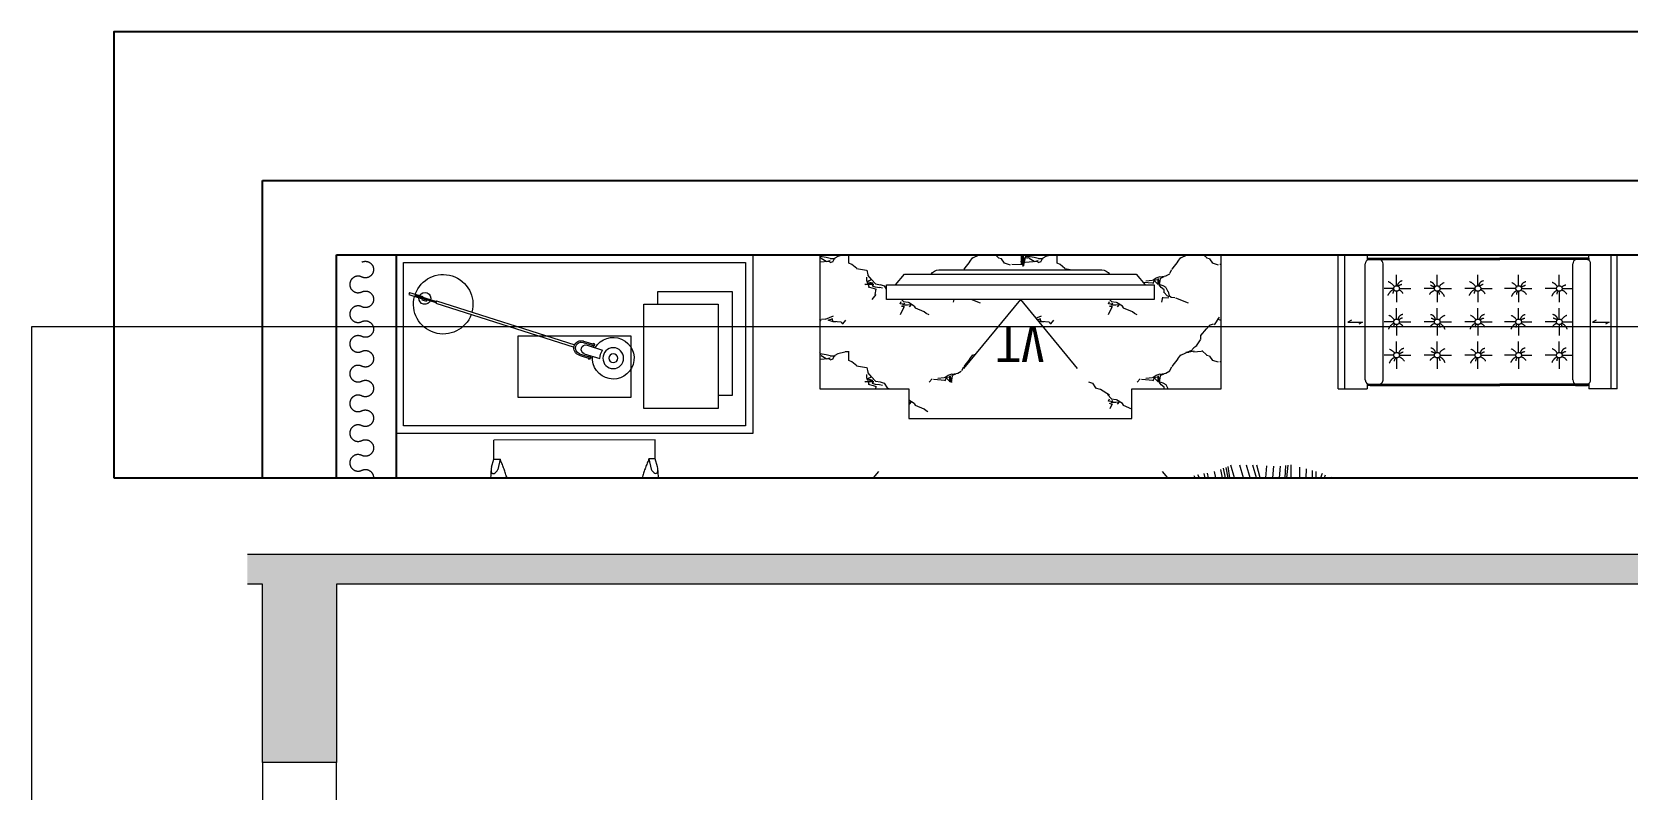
# Model space of a CAD drawing. Header units: millimetres. Extents: x 3162 to 221128, y -144913 to 11496.
# Drawn here: x 38876 to 44242, y -15664 to -13118 of the extents above; entities that cross this region are included whole.
import ezdxf
from ezdxf.enums import TextEntityAlignment as Align
from ezdxf.xclip import XClip

# ---------------------------------------------------------------- set-up
doc = ezdxf.new("R2010")
doc.units = ezdxf.units.MM
doc.header["$LTSCALE"] = 10
doc.header["$XCLIPFRAME"] = 2
for name, pattern in [('ACAD_ISO03W100', [30, 12, -18]), ('DASH', [8.89, 6.35, -2.54]), ('HIDDEN', [9.525, 6.35, -3.175])]:
    doc.linetypes.add(name, pattern=pattern)
doc.layers.get('Defpoints').update_dxf_attribs({"color": 250})
for name, color, linetype, lineweight in [('Drawing【图框、表格】', 150, 'Continuous', 0), ('FC-Hatch【平面填充】', 250, 'Continuous', 0), ('FF-Curtain【平面窗帘】', 32, 'Continuous', 0), ('FF-【活动成品家具】', 51, 'Continuous', 0), ('Hidden【虚线】', 136, 'DASH', 0), ('Wall【立面墙】', 252, 'Continuous', 0)]:
    doc.layers.add(name, color=color, linetype=linetype, lineweight=lineweight)
doc.layers.add('WALL【墙体】', color=7, linetype='Continuous')
doc.styles.add('ROMANTIC', font='', dxfattribs={"bigfont": 'gbcbig.shx'})
doc.styles.get('ROMANTIC').set_extended_font_data('STXihei')

# ---------------------------------------------------------------- blocks, each defined once
blk = doc.blocks.new('tasklight')
at = {"color": 251}
for p, q in [((457.5, 270.3), (495.7, 282.4)), ((459, 265.6), (497.2, 277.6)), ((474.8, 265.3), (527.3, 281.8)), ((487.8, 282.5), (492.5, 284)), ((488.5, 280.1), (487.8, 282.5)), ((491.5, 270.6), (490, 275.3)), ((493.3, 281.6), (492.5, 284)), ((496.3, 272.1), (494.8, 276.8)), ((497.2, 277.6), (495.7, 282.4)), ((-25, 96.3), (440.3, 242.9)), ((-22.6, 88.7), (442.7, 235.3)), ((471.1, 227.4), (509.2, 239.4)), ((472.6, 222.7), (510.7, 234.7)), ((483.9, 236.7), (536.3, 253.2)), ((500.6, 242), (502.1, 237.2)), ((503.6, 232.4), (504.3, 230)), ((504.3, 230), (509.1, 231.5)), ((505.3, 243.5), (506.8, 238.7)), ((508.3, 233.9), (509.1, 231.5)), ((509.2, 239.4), (510.7, 234.7)), ((-115.6, 67.8), (-70.8, 81.9)), ((-113.2, 60.1), (-115.6, 67.8)), ((-113.2, 60.1), (-68.4, 74.3)), ((-96, 71.9), (-24.4, 94.4)), ((-94.8, 68), (-96, 71.9)), ((-94.8, 68), (-23.2, 90.6)), ((-71.7, 84.7), (-56.5, 89.6)), ((-70.8, 81.9), (-71.7, 84.7)), ((-55.6, 86.7), (-70.8, 81.9)), ((-70.8, 81.9), (-70.2, 80)), ((-69, 76.2), (-68.4, 74.3)), ((-67.4, 80.9), (-68, 82.8)), ((-57.8, 83.9), (-58.4, 85.8)), ((-55.6, 86.7), (-56.5, 89.6)), ((-22.6, 88.7), (-25, 96.3))]:
    blk.add_line(p, q, dxfattribs=at)
for radius in [35, 15]:
    blk.add_circle((572.3, 280.3), radius, dxfattribs=at)
for centre, radius, start, end in [((572.3, 280.3), 70, 209.8589, 185.1116), ((465, 246.5), 25, 107.4853, 287.4853), ((572.3, 280.3), 45, 178.014, 216.9565), ((465, 246.5), 20, 107.4853, 287.4853), ((479.4, 251), 15, 107.4853, 287.4853), ((0, 100), 100, 19.7777, 195.1928), ((0, 100), 100, 199.7777, 15.1928), ((-62, 80.5), 20, 209.0222, 185.9483)]:
    blk.add_arc(centre, radius, start, end, dxfattribs=at)
blk = doc.blocks.new('海龙_04090929')
at = {"color": 0, "linetype": 'ByBlock'}
for p, q in [((271.2, -44.5, 0), (-271.2, -45.4, 0)), ((-271.1, -109.6, 0), (-271.2, -45.4, 0)), ((271.3, -108.7, 0), (271.2, -44.5, 0)), ((-278.9, -136.2, 0), (-271.1, -109.6, 0)), ((-271.1, -109.6, 0), (-250.2, -109.5, 0)), ((-271.1, -109.6, 0), (-250.2, -109.5, 0)), ((-250.2, -109.5, 0), (-258, -144.4, 0)), ((-250.2, -109.5, 0), (-258, -144.4, 0)), ((250.4, -108.6, 0), (258.3, -143.6, 0)), ((271.3, -108.7, 0), (250.4, -108.6, 0)), ((250.4, -108.6, 0), (258.3, -143.6, 0)), ((271.3, -108.7, 0), (250.4, -108.6, 0)), ((279.2, -135.3, 0), (271.3, -108.7, 0))]:
    blk.add_line(p, q, dxfattribs=at)
at = {"ltscale": 500}
blk.add_lwpolyline([(600, 577.1), (600, -22.9), (-600, -22.9), (-600, 577.1)], close=True, dxfattribs=at)
at = {"color": 251}
for points in [[(575, 552.1), (575, 2.1), (-575, 2.1), (-575, 552.1)], [(483.8, 61), (233.8, 61), (233.8, 411), (483.8, 411)], [(-189.7, 304.9), (189.7, 304.9), (189.7, 97.6), (-189.7, 97.6)]]:
    blk.add_lwpolyline(points, close=True, dxfattribs=at)
blk.add_lwpolyline([(281, 411), (281, 453.9), (531, 453.9), (531, 103.9), (483.8, 103.9)], dxfattribs=at)
at = {"color": 0, "linetype": 'ByBlock'}
for centre, radius, start, end in [((490.4, -202.2, 0), 773.1, 175.8034, 199.5327), ((-255.2, -145.3, 0), 25.4, 158.9901, 180.625), ((-255.2, -145.3, 0), 25.4, 180.625, 200.6267), ((-255.2, -145.3, 0), 25.4, 180.625, 200.6267), ((-273, -152, 0), 6.35, 200.6267, 296.646), ((-273, -152, 0), 6.35, 200.6267, 296.646), ((-281.6, -135, 0), 25.4, 296.646, 338.2826), ((-281.6, -135, 0), 25.4, 296.646, 338.2826), ((-825.4, -356.4, 0), 625.9, 359.8413, 23.2355), ((-825.4, -356.4, 0), 625.9, 359.8413, 23.2355), ((826.4, -353.7, 0), 625.9, 156.949, 180.3432), ((826.4, -353.7, 0), 625.9, 156.949, 180.3432), ((-489.9, -203.8, 0), 773.1, 340.6518, 4.3811), ((281.9, -134.1, 0), 25.4, 201.9019, 243.5385), ((281.9, -134.1, 0), 25.4, 201.9019, 243.5385), ((273.4, -151.2, 0), 6.35, 243.5385, 339.5578), ((273.4, -151.2, 0), 6.35, 243.5385, 339.5578), ((255.5, -144.5, 0), 25.4, 359.5595, 21.1944), ((255.5, -144.5, 0), 25.4, 339.5578, 359.5595), ((255.5, -144.5, 0), 25.4, 339.5578, 359.5595), ((-411.2, -361.5, 0), 211.7, 337.8885, 0.9101), ((-411.2, -361.5, 0), 211.7, 337.8885, 0.9101), ((2.4, -1560, 0), 1208.4, 80.5641, 99.6204), ((2.4, -1560, 0), 1208.4, 80.5641, 99.6204), ((412.2, -360.1, 0), 211.7, 179.2744, 202.296), ((412.2, -360.1, 0), 211.7, 179.2744, 202.296), ((133.9, -545.8, 0), 381.7, 167.1139, 179.4864), ((-239.7, -435.3, 0), 25.4, 273.3566, 346.6742), ((-239.7, -435.3, 0), 25.4, 273.3566, 346.6742), ((241, -434.5, 0), 25.4, 193.5103, 266.8279), ((241, -434.5, 0), 25.4, 193.5103, 266.8279), ((-132.2, -546.2, 0), 381.7, 0.6981, 13.0706), ((-222.4, -542.6, 0), 25.4, 179.5077, 265.2204), ((-3.4, 2077, 0), 2654.1, 265.2204, 274.9641), ((224, -541.9, 0), 25.4, 274.9641, 0.6768)]:
    blk.add_arc(centre, radius, start, end, dxfattribs=at)
at = {"color": 251, "extrusion": (-2.3211e-12, 1.2757e-12, -1), "zscale": -1, "rotation": 180.1031689503806}
blk.add_blockref('tasklight', (441.3, 511.2, 0), dxfattribs=at)
blk = doc.blocks.new('贵妃椅22')
for p, q in [((100, 0), (100, 600)), ((100, 600), (228.7, 600)), ((127.1, 600), (127.1, 0)), ((228.7, 600), (228.7, 585)), ((228.7, 585), (228.7, 585)), ((228.7, 585), (825, 585)), ((228.7, 585), (228.7, 576)), ((234, 579), (287.5, 579)), ((244.8, 579), (825, 579)), ((1223.7, 585), (825, 585)), ((1164.9, 579), (825, 579)), ((1218.4, 579), (1164.9, 579)), ((1350, 600), (1223.7, 600)), ((1223.7, 585), (1223.7, 600)), ((1223.7, 585), (1223.7, 585)), ((1223.7, 585), (1223.7, 576)), ((1322.9, 600), (1322.9, 0)), ((1350, 0), (1350, 600)), ((243.4, 15), (825, 15)), ((244.8, 21), (825, 21)), ((1164.9, 21), (825, 21)), ((1223.7, 15), (825, 15)), ((1218.2, 21), (1164.9, 21)), ((1223.7, 24), (1223.7, 15)), ((1223.7, 15), (1223.7, 0)), ((100, 0), (228.7, 0)), ((1350, 0), (1223.7, 0))]:
    blk.add_line(p, q)
at = {"color": 8, "ltscale": 150}
for p, q in [((220.9, 39.5), (220.9, 560.5)), ((300.9, 39.5), (300.9, 560.5)), ((1151.5, 39.5), (1151.5, 560.5)), ((1231.6, 39.5), (1231.6, 560.5)), ((158.9, 307.5), (142.9, 298.6)), ((142.9, 298.6), (208.4, 298.6)), ((208.4, 298.6), (192.4, 289.7)), ((1256.3, 307.5), (1240.3, 298.6)), ((1240.3, 298.6), (1314.6, 298.6)), ((1314.6, 298.6), (1298.6, 289.7))]:
    blk.add_line(p, q, dxfattribs=at)
at = {"color": 8, "linetype": 'HIDDEN', "ltscale": 150}
for p, q in [((361.2, 462), (361.2, 510.4)), ((543.7, 462), (543.7, 510.4)), ((726.2, 462), (726.2, 510.4)), ((908.7, 462), (908.7, 510.4)), ((1091.2, 462), (1091.2, 510.4)), ((348.7, 449.5), (304.9, 449.5)), ((361.2, 437), (361.2, 388.8)), ((373.7, 449.5), (424.7, 449.5)), ((531.2, 449.5), (484.8, 449.5)), ((543.7, 437), (543.7, 388.8)), ((556.2, 449.5), (607.2, 449.5)), ((713.7, 449.5), (667.3, 449.5)), ((726.2, 437), (726.2, 388.8)), ((738.7, 449.5), (789.8, 449.5)), ((896.2, 449.5), (845.2, 449.5)), ((908.7, 437), (908.7, 388.8)), ((921.2, 449.5), (967.6, 449.5)), ((1078.7, 449.5), (1027.7, 449.5)), ((1091.2, 437), (1091.2, 388.8)), ((1103.7, 449.5), (1147.6, 449.5)), ((361.2, 312.5), (361.2, 360.8)), ((543.7, 312.5), (543.7, 360.8)), ((726.2, 312.5), (726.2, 360.8)), ((908.7, 312.5), (908.7, 360.8)), ((1091.2, 312.5), (1091.2, 360.8)), ((348.7, 300), (304.9, 300)), ((361.2, 287.5), (361.2, 239.1)), ((373.7, 300), (424.7, 300)), ((531.2, 300), (484.8, 300)), ((543.7, 287.5), (543.7, 239.1)), ((556.2, 300), (607.2, 300)), ((713.7, 300), (667.3, 300)), ((726.2, 287.5), (726.2, 239.1)), ((738.7, 300), (789.8, 300)), ((896.2, 300), (845.2, 300)), ((908.7, 287.5), (908.7, 239.1)), ((921.2, 300), (967.6, 300)), ((1078.7, 300), (1027.7, 300)), ((1091.2, 287.5), (1091.2, 239.1)), ((1103.7, 300), (1147.6, 300)), ((348.7, 150.5), (304.9, 150.5)), ((361.2, 163), (361.2, 211.2)), ((373.7, 150.5), (424.7, 150.5)), ((531.2, 150.5), (484.8, 150.5)), ((543.7, 163), (543.7, 211.2)), ((556.2, 150.5), (607.2, 150.5)), ((713.7, 150.5), (667.3, 150.5)), ((726.2, 163), (726.2, 211.2)), ((738.7, 150.5), (789.8, 150.5)), ((896.2, 150.5), (845.2, 150.5)), ((908.7, 163), (908.7, 211.2)), ((921.2, 150.5), (967.6, 150.5)), ((1078.7, 150.5), (1027.7, 150.5)), ((1091.2, 163), (1091.2, 211.2)), ((1103.7, 150.5), (1147.6, 150.5)), ((361.2, 138), (361.2, 89.6)), ((543.7, 138), (543.7, 89.6)), ((724.6, 138), (724.6, 89.6)), ((908.7, 138), (908.7, 89.6)), ((1091.2, 138), (1091.2, 89.6))]:
    blk.add_line(p, q, dxfattribs=at)
at = {"linetype": 'HIDDEN', "ltscale": 150}
for p, q in [((228.7, 24), (228.7, 15)), ((243.4, 15), (228.7, 15)), ((228.7, 15), (228.7, 0)), ((234.2, 21), (287.5, 21))]:
    blk.add_line(p, q, dxfattribs=at)
for points in [[(234.2, 585), (234.2, 585), (287.5, 585)], [(1218.2, 585), (1218.2, 585), (1164.9, 585)], [(1164.9, 15), (1164.9, 15), (1218.2, 15)]]:
    blk.add_lwpolyline(points)
blk.add_lwpolyline([(287.5, 15), (287.5, 15), (234.2, 15)], dxfattribs=at)
at = {"color": 8, "linetype": 'HIDDEN', "ltscale": 150}
for centre in [(361.2, 449.5), (543.7, 449.5), (726.2, 449.5), (908.7, 449.5), (1091.2, 449.5), (361.2, 300), (543.7, 300), (726.2, 300), (908.7, 300), (1091.2, 300), (361.2, 150.5), (543.7, 150.5), (726.2, 150.5), (908.7, 150.5), (1091.2, 150.5)]:
    blk.add_circle(centre, 12.5, dxfattribs=at)
at = {"color": 8, "ltscale": 150}
for centre, start, end in [((241, 560.1), 110.22248, 178.83955), ((280.7, 560.1), 1.16045, 69.77752), ((1171.7, 560.1), 110.22248, 178.83955), ((1211.4, 560.1), 1.16045, 69.77752), ((1171.7, 39.9), 181.16045, 249.77752), ((1211.4, 39.9), 290.22248, 358.83955)]:
    blk.add_arc(centre, 20.1, start, end, dxfattribs=at)
for centre, radius, start, end in [((235.4, 582), 3.24, 111.9991, 248.0009), ((287.1, 582), 3.03, 278.61643, 81.38357), ((1165.4, 582), 3.03, 98.61643, 261.38357), ((1217, 582), 3.24, 291.9991, 68.0009), ((1216.6, 18), 3.38, 297.56224, 62.43776)]:
    blk.add_arc(centre, radius, start, end)
at = {"color": 8, "linetype": 'HIDDEN', "ltscale": 150}
for centre, radius, start, end in [((364.3, 403.1), 44.6, 109.38623, 160.22254), ((293.3, 410.9), 75.5, 38.78261, 66.19468), ((364.4, 426.8), 19.7, 131.0371, 180.22764), ((390, 458.6), 25.2, 96.86055, 173.3873), ((390.7, 435.6), 32.3, 100.33506, 132.54426), ((361.9, 413), 31.4, 26.92853, 71.74712), ((536.6, 408.3), 31.4, 101.27024, 153.07147), ((508.5, 454), 25.2, 6.6127, 83.13945), ((507.7, 431), 32.3, 45.20112, 79.66494), ((533.6, 422.1), 20.2, 0.05726, 44.87652), ((591.1, 430.5), 47.7, 110.16454, 149.56526), ((534.1, 398.4), 44.6, 19.79, 67.69562), ((728.8, 403.3), 44.4, 108.89453, 160.26121), ((665.5, 423.9), 60.6, 33.1364, 67.72118), ((728.9, 427), 19.6, 130.10186, 180.33389), ((754.6, 458.7), 25.2, 96.86055, 173.3873), ((755.4, 435.7), 32.3, 100.33506, 132.31031), ((730.6, 412), 31.4, 26.92853, 78.72976), ((918.3, 398.4), 44.6, 112.30438, 160.21), ((861.3, 430.5), 47.7, 30.43474, 69.83546), ((918.9, 422.1), 20.2, 135.12348, 179.94274), ((943.9, 454), 25.2, 96.86055, 173.3873), ((944.7, 431), 32.3, 100.33506, 134.79888), ((915.8, 408.3), 31.4, 26.92853, 78.72976), ((1099.3, 400.2), 44.6, 112.30438, 160.21), ((1042.3, 432.3), 47.7, 33.06424, 69.83546), ((1099.9, 423.8), 20.2, 135.12348, 179.94274), ((1093.3, 407.1), 35.9, 28.56394, 77.20406), ((1125.7, 432.7), 32.3, 100.33506, 134.79888), ((367, 252.4), 44.6, 112.30438, 160.21), ((310, 284.5), 47.7, 30.43474, 69.83546), ((367.5, 276), 20.2, 135.12348, 179.94274), ((392.6, 307.9), 25.2, 96.86055, 173.3873), ((393.4, 284.9), 32.3, 100.33506, 134.79888), ((364.5, 262.2), 31.4, 26.92853, 78.72976), ((539, 261.3), 31.4, 101.27024, 153.07147), ((510.9, 306.9), 25.2, 6.6127, 83.13945), ((510.1, 283.9), 32.3, 45.20112, 79.66494), ((535.9, 275), 20.2, 0.05726, 44.87652), ((593.5, 283.5), 47.7, 110.16454, 149.56526), ((536.5, 251.4), 44.6, 19.79, 67.69562), ((732.6, 251.9), 44.6, 112.30438, 160.21), ((675.7, 284), 47.7, 30.43474, 69.83546), ((733.2, 275.6), 20.2, 135.12348, 179.94274), ((758.3, 307.5), 25.2, 96.86055, 173.3873), ((759, 284.5), 32.3, 100.33506, 134.79888), ((730.2, 261.8), 31.4, 26.92853, 78.72976), ((915.9, 251.4), 44.6, 112.30438, 160.21), ((858.9, 283.5), 47.7, 30.43474, 69.83546), ((916.5, 275), 20.2, 135.12348, 179.94274), ((941.5, 306.9), 25.2, 96.86055, 173.3873), ((942.3, 283.9), 32.3, 100.33506, 134.79888), ((913.5, 261.3), 31.4, 26.92853, 78.72976), ((1087.3, 261.8), 31.4, 101.27024, 153.07147), ((1059.2, 307.5), 25.2, 6.6127, 83.13945), ((1058.4, 284.5), 32.3, 45.20112, 79.66494), ((1084.2, 275.6), 20.2, 0.05726, 44.87652), ((1141.8, 284), 47.7, 110.16454, 149.56526), ((1084.8, 251.9), 44.6, 19.79, 67.69562), ((295.9, 101.3), 82.6, 44.67845, 65.6546), ((396.1, 155.2), 25.2, 96.86055, 173.3873), ((396.9, 132.2), 32.3, 100.33506, 134.79888), ((511.2, 157.6), 25.2, 6.6127, 83.13945), ((510.4, 134.6), 32.3, 45.20112, 79.66494), ((593.8, 134.1), 47.7, 110.16454, 149.56526), ((536.8, 102), 44.6, 19.79, 67.69562), ((678.1, 132.3), 47.7, 34.46683, 69.83546), ((760.7, 155.8), 25.2, 96.86055, 173.3873), ((761.5, 132.8), 32.3, 100.33506, 134.79888), ((915.6, 102), 44.6, 112.30438, 160.21), ((858.7, 134.1), 47.7, 30.43474, 69.83546), ((941.3, 157.6), 25.2, 96.86055, 173.3873), ((942, 134.6), 32.3, 100.33506, 134.79888), ((1044.2, 137), 44.5, 30.41456, 70.55711), ((1125.2, 157.6), 25.2, 96.86055, 173.3873), ((1127.3, 130.8), 36.2, 101.28156, 134.23399), ((370.5, 99.7), 44.6, 112.30438, 160.21), ((366.9, 124.2), 16.1, 119.52426, 182.90395), ((361.2, 103.8), 40.3, 29.80407, 75.71701), ((539.2, 111.9), 31.4, 101.27024, 153.07147), ((536.2, 125.7), 20.2, 0.05726, 44.87652), ((735.1, 100.2), 44.6, 112.96345, 160.21), ((735.7, 123.9), 20.2, 135.12348, 179.94274), ((727.1, 105.5), 38.5, 29.33652, 76.332), ((916.2, 125.7), 20.2, 135.12348, 179.94274), ((913.2, 111.9), 31.4, 26.92853, 78.72976), ((1099.6, 102), 44.6, 114.11228, 160.21), ((1098.7, 126), 18.8, 134.71579, 180.81821), ((1098.2, 112.8), 30.1, 26.32413, 84.54431), ((241, 39.9), 20.1, 181.16045, 249.77752), ((280.7, 39.9), 20.1, 290.22248, 358.83955)]:
    blk.add_arc(centre, radius, start, end, dxfattribs=at)
at = {"linetype": 'HIDDEN', "ltscale": 150}
for centre, radius, start, end in [((235.8, 18), 3.38, 117.56224, 242.43776), ((287, 18), 3.04, 279.63366, 80.36634), ((1165.4, 18), 3.04, 99.63366, 260.36634)]:
    blk.add_arc(centre, radius, start, end, dxfattribs=at)
blk = doc.blocks.new('海龙工具_液晶电视')
at = {"color": 251, "linetype": 'ACAD_ISO03W100', "ltscale": 2.5}
for q in [(-507.9, 716), (507.9, 716)]:
    blk.add_line((0, 100), q, dxfattribs=at)
blk.add_line((-450, 50), (450, 50))
at = {"color": 251}
blk.add_line((-300, 15), (300, 15), dxfattribs=at)
blk.add_lwpolyline([(-450, 50), (450, 50), (450, 100), (-450, 100)], close=True)
blk.add_lwpolyline([(-420, 50), (-390, 15), (-300, 15, 0.267949), (-274, 0), (274, 0, 0.267949), (300, 15), (390, 15), (420, 50)], format="xyb")
at = {"color": 250, "style": 'ROMANTIC', "text_generation_flag": 6}
blk.add_text('TV', height=120, rotation=180, dxfattribs=at).set_placement((0.8, 250.3), align=Align.MIDDLE)
blk = doc.blocks.new('液晶电视')
at = {"ltscale": 4}
blk.add_blockref('海龙工具_液晶电视', (0, 0), dxfattribs=at)
blk = doc.blocks.new('海龙_05060884')
at = {"layer": 'FF-【活动成品家具】'}
h = blk.add_hatch(dxfattribs=at)
h.set_pattern_fill('AA大理石深SC800', color=8, scale=700, pattern_type=2)
h.set_pattern_definition([(177.769103, (2569207.35, -1702093.014), (-700.00002183, -2.69e-05), [40.03034, -8366.3405]), (28.1136392, (2569187.35, -1702055.616), (700.0000028, 327.23196765), [26.45461, -5529.00824]), (76.6298055, (2569187.35, -1702002.636), (-1.05e-05, 327.2319275), [14.41496, -3012.71901]), (106.992819, (2569190.68, -1701979.26), (6.7e-06, 327.2319222), [11.40566, -2383.78875]), (21.8355897, (2569187.35, -1701955.89), (699.99999517, 327.2319006), [25.13679, -5253.58526]), (17.3096175, (2569190.68, -1701949.66), (700.0000145, 327.231969), [10.47438, -2189.14444]), (162.690382, (2569167.35, -1702091.46), (-700.0000325, 327.231908), [20.94876, -2178.67006]), (125.490837, (2569147.35, -1702085.22), (-4.3e-05, 327.231901), [17.22434, -1188.48149]), (162.690382, (2569137.35, -1702071.2), (-700.0000325, 327.231908), [10.47438, -2189.14444]), (136.925518, (2569127.35, -1702068.08), (-2e-05, 327.23191), [22.8165, -935.47517]), (3.3442344, (2569084.018, -1702054.058), (700.000013, 4.667e-05), [26.71214, -5582.84048]), (10.5914065, (2569067.35, -1702057.174), (1400.000031, 327.2319727), [16.95554, -3543.70772]), (0, (2569057.35, -1702057.17), (700, 327.23194), [10, -689.99994]), (103.370194, (2569187.35, -1702055.616), (-5.48e-05, 327.2319113), [14.41489, -3012.71901]), (90, (2569184, -1702041.6), (700, -4e-14), [10.90773, -316.32419]), (90, (2569184, -1702030.7), (700, -4e-14), [10.90773, -316.32419]), (78.995121, (2569184.02, -1702019.776), (-2.72e-05, 327.2319559), [17.46185, -3649.52189]), (90, (2569187.35, -1701968.35), (700, -4e-14), [12.46598, -314.76592]), (6.6658365, (2569177.35, -1701951.21), (699.9999705, 1.27e-05), [13.42411, -2805.63262]), (160.679045, (2569177.35, -1701951.21), (-699.9999937, 327.231933), [14.12908, -2952.97835]), (47.485996, (2568894.02, -1702156.9), (700.0000005, 654.4639248), [14.79793, -3092.76646]), (6.1571803, (2568904.018, -1702145.995), (2800.00001973, 327.23192843), [43.58473, -9109.2134]), (31.9352432, (2568947.35, -1702141.32), (699.9999716, 327.2319319), [11.78345, -2462.74511]), (19.3209546, (2568957.35, -1702135.09), (699.999996, 327.2319281), [14.12908, -2952.97835]), (8.8568723, (2568970.68, -1702130.41), (699.9999635, 5.46e-05), [20.24134, -2105.10111]), (30.29957, (2568990.684, -1702127.295), (700.0000166, 327.2319738), [15.44284, -3227.55244]), (61.8626245, (2569004.02, -1702119.5), (-3.7e-05, 327.231936), [14.13664, -1470.21231]), (52.9473395, (2569010.684, -1702107.038), (700.00000455, 981.6958246), [33.192334, -6937.19747]), (51.263996, (2569030.684, -1702080.55), (699.999997, 981.6958529), [15.98128, -3340.08304]), (25.054876, (2569040.68, -1702068.08), (700, -3e-06), [36.79571, -735.91427]), (47.485996, (2569074.02, -1702052.5), (700.0000005, 654.4639248), [14.79793, -3092.76646]), (31.9352432, (2569084.02, -1702041.59), (699.9999716, 327.2319319), [11.78345, -2462.74511]), (56.6470201, (2569094.018, -1702035.36), (700.0000012, 981.6958188), [24.25143, -5068.55181]), (90, (2569107.35, -1702015.1), (700, -4e-14), [15.582476, -311.64945]), (47.485996, (2569107.35, -1701999.52), (700.0000005, 654.4639248), [29.59586, -3077.96853]), (47.485996, (2569127.35, -1701977.704), (700.0000005, 654.4639248), [14.79793, -3092.76646]), (19.3209546, (2569137.35, -1701966.796), (699.999996, 327.2319281), [14.12908, -2952.97835]), (56.2378233, (2569150.684, -1701962.12), (699.99996254, 981.69585345), [29.98968, -6267.84088]), (25.054876, (2568970.68, -1702136.64), (700, -3e-06), [14.71827, -757.99171]), (80.6556929, (2568967.35, -1702156.9), (2.62e-05, 327.2319152), [20.52967, -4290.69354]), (160.679045, (2568980.684, -1702161.58), (-699.9999937, 327.231933), [14.12908, -2952.97835]), (148.064756, (2568990.68, -1702167.81), (-699.999967, 327.2319416), [11.78345, -2462.74511]), (115.424913, (2568997.35, -1702181.834), (-700.000029, 1636.1597197), [15.52817, -3245.38277]), (103.370194, (2569000.684, -1702195.86), (-5.48e-05, 327.2319113), [14.41489, -3012.71901]), (144.961427, (2569007.35, -1702200.53), (-700.0000265, 654.4638884), [8.14233, -1701.74844]), (173.334163, (2569020.684, -1702202.09), (-699.9999705, 1.88e-05), [13.42411, -2805.63262]), (158.418473, (2569064.018, -1702219.232), (-4199.99999472, 1636.15974199), [46.60026, -9739.4493]), (78.995121, (2568977.35, -1702217.674), (-2.72e-05, 327.2319559), [17.46185, -3649.52189]), (4.4550498, (2568980.684, -1702200.533), (700.0000104, 4.37e-05), [20.0606, -4192.66778]), (154.945124, (2569000.68, -1702198.97), (-700, -9e-07), [7.35917, -765.35081]), (132.514004, (2568994.02, -1702195.86), (-699.9999993, 654.463926), [14.79793, -3092.76646]), (90, (2568984, -1702184.95), (700, -4e-14), [9.34949, -317.88246]), (142.076999, (2568984.02, -1702175.6), (-700.0000235, 654.463844), [12.67686, -2649.46857]), (125.490837, (2568974.02, -1702167.81), (-4.3e-05, 327.231901), [11.48294, -1194.22296]), (99.344307, (2568967.35, -1702158.46), (-2.57e-05, 327.2319152), [20.5296, -4290.69354]), (90, (2568964, -1702156.9), (700, -4e-14), [18.69897, -308.53291]), (136.925518, (2568964.02, -1702156.9), (-2e-05, 327.23191), [18.2532, -940.03847]), (70.3775316, (2568947.35, -1702153.79), (1.97e-05, 327.231914), [9.92593, -2074.51804]), (175.54495, (2568947.35, -1702153.786), (-700.0000158, -2.36e-05), [40.1212, -4172.60718]), (148.064756, (2569544.02, -1702230.14), (-699.999967, 327.2319416), [23.56697, -2450.96166]), (35.0385725, (2569504.02, -1702225.47), (700.000032, 654.463882), [8.14233, -1701.74844]), (6.6658365, (2569520.684, -1702225.465), (699.9999705, 1.27e-05), [13.42411, -2805.63262]), (162.690382, (2569510.68, -1702233.26), (-700.0000325, 327.231908), [10.47438, -2189.14444]), (64.5750864, (2569497.35, -1702261.305), (699.9999829, 1636.1597424), [31.05627, -3229.8546]), (0, (2569504.02, -1702225.47), (700, 327.23194), [16.666664, -683.33328]), (118.137375, (2569547.35, -1702236.37), (-2.2e-05, 327.231903), [7.06832, -1477.28063]), (157.435521, (2569577.35, -1702248.84), (-699.9999875, 327.23189523), [32.48693, -6789.76837]), (136.925518, (2569584.02, -1702255.07), (-2e-05, 327.23191), [9.1266, -949.16507]), (154.945124, (2569594.02, -1702259.75), (-700, -9e-07), [11.03872, -761.67126]), (49.4476465, (2569527.35, -1702231.7), (700.0000126, 981.6957893), [10.25416, -2143.11958]), (51.263996, (2569304.02, -1701963.68), (699.999997, 981.6958529), [15.98128, -3340.08304]), (136.925518, (2569304.02, -1701963.68), (-2e-05, 327.23191), [9.1266, -949.16507]), (176.655765, (2569297.35, -1701957.447), (-700.00001707, -1.59e-05), [26.71214, -5582.84048]), (106.992819, (2569270.68, -1701955.89), (6.7e-06, 327.2319222), [11.40566, -2383.78875]), (19.3209546, (2569254.02, -1701949.655), (699.999996, 327.2319281), [14.12908, -2952.97835]), (159.49524, (2569270.684, -1701955.89), (-700.0000066, 327.2319549), [17.79407, -3718.95475]), (180, (2569280.7, -1701955.9), (-700, 327.23194), [10, -689.99994]), (22.2465213, (2569244.018, -1701944.98), (700.0000198, 327.23192524), [28.8113, -6021.55701]), (6.6658365, (2569230.684, -1701946.54), (699.9999705, 1.27e-05), [13.42411, -2805.63262]), (52.1215557, (2569400.684, -1702208.324), (700.0000225, 981.6958277), [21.71596, -4538.63158]), (78.995121, (2569414.02, -1702191.184), (-2.72e-05, 327.2319559), [17.46185, -3649.52189]), (162.690382, (2569417.35, -1702174.04), (-700.0000325, 327.231908), [10.47438, -2189.14444]), (164.332014, (2569407.35, -1702170.926), (-1399.9999669, 327.2319563), [17.30988, -3617.75911]), (104.970339, (2569390.684, -1702166.25), (-3.98e-05, 327.2319457), [12.90394, -2696.92402]), (109.622468, (2569387.35, -1702153.79), (-1.74e-05, 327.231914), [9.92593, -2074.51804]), (90, (2569384, -1702144.44), (700, -4e-14), [12.46598, -314.76592]), (25.054876, (2569384.02, -1702147.55), (700, -3e-06), [14.71827, -757.99171]), (166.844039, (2569404.02, -1702152.23), (-699.999993, 327.2319035), [20.53905, -1417.1955]), (0, (2569394.02, -1702152.23), (700, 327.23194), [10, -689.99994]), (15.667986, (2569377.35, -1702156.9), (1399.9999669, 327.2319563), [17.30988, -3617.75911]), (180, (2569394.02, -1702156.9), (-700, 327.23194), [16.666664, -683.33328]), (180, (2569407.35, -1702156.9), (-700, 327.23194), [13.333334, -686.66661]), (61.8626245, (2569404.02, -1702163.14), (-3.7e-05, 327.231936), [7.06832, -1477.28063]), (162.690382, (2569414.02, -1702166.25), (-700.0000325, 327.231908), [10.47438, -2189.14444]), (173.334163, (2569427.35, -1702167.81), (-699.9999705, 1.88e-05), [13.42411, -2805.63262]), (171.143127, (2569437.35, -1702169.37), (-699.9999743, -6e-06), [10.12067, -2115.22178]), (13.15596, (2569247.35, -1702080.55), (699.999983, 327.2319595), [13.6927, -1424.04185]), (146.796701, (2569247.35, -1702080.55), (-1400.0000003, 981.6958516), [19.91878, -4163.01753]), (118.137375, (2569230.68, -1702069.64), (-2.2e-05, 327.231903), [14.13664, -1470.21231]), (90, (2569224, -1702069.64), (700, -4e-14), [12.46598, -314.76592]), (113.162745, (2569224.02, -1702069.64), (-3.44e-05, 327.2319177), [8.47434, -1771.13755]), (75.873987, (2569214.018, -1702088.34), (699.99999423, 2945.08749146), [27.31624, -5709.08807]), (90, (2569214, -1702088.34), (700, -4e-14), [18.69897, -308.53291]), (106.992819, (2569214.02, -1702069.64), (6.7e-06, 327.2319222), [11.40566, -2383.78875]), (90, (2569210.7, -1702096.1), (700, -4e-14), [37.397934, -289.83395]), (95.3136086, (2569210.684, -1702096.13), (-1.335e-05, 327.2319124), [35.99435, -7522.8223]), (83.5762835, (2569204.018, -1702089.898), (3.255e-05, 327.23196893), [29.79375, -6226.89452]), (90, (2569204, -1702089.9), (700, -4e-14), [9.34949, -317.88246]), (76.6298055, (2569204.02, -1702080.55), (-1.05e-05, 327.2319275), [14.41496, -3012.71901]), (103.370194, (2569207.35, -1702066.524), (-5.48e-05, 327.2319113), [14.41489, -3012.71901]), (90, (2569204, -1702079), (700, -4e-14), [26.490205, -300.7417]), (133.553349, (2569507.35, -1702214.56), (-700.0000129, 654.4639115), [19.35087, -4044.33463]), (169.408593, (2569524.02, -1702217.674), (-1400.000041, 327.2319161), [16.95554, -3543.70772]), (6.6658365, (2569497.35, -1702222.35), (699.9999705, 1.27e-05), [13.42411, -2805.63262]), (66.837255, (2569497.35, -1702222.35), (-2.94e-05, 327.231945), [8.47434, -1771.13755]), (148.064756, (2569500.68, -1702202.09), (-699.999967, 327.2319416), [35.35042, -2439.17821]), (164.332014, (2569470.684, -1702183.39), (-1399.9999669, 327.2319563), [17.30988, -3617.75911]), (122.690182, (2569454.02, -1702178.72), (-699.9999866, 981.6958593), [18.51521, -3869.68155]), (160.679045, (2569444.02, -1702163.135), (-699.9999937, 327.231933), [14.12908, -2952.97835]), (169.408593, (2569430.684, -1702158.46), (-1400.000041, 327.2319161), [16.95554, -3543.70772]), (133.553349, (2569414.02, -1702155.344), (-700.0000129, 654.4639115), [19.35087, -4044.33463]), (130.552353, (2569400.68, -1702141.32), (-700.000004, 981.6957954), [20.50832, -2132.86542]), (102.074477, (2569387.35, -1702125.74), (-2.5e-05, 327.2319044), [15.93501, -3330.41737]), (169.408593, (2569384.02, -1702110.155), (-1400.000041, 327.2319161), [33.91108, -3526.75218]), (139.920946, (2569350.684, -1702103.92), (-700.0000024, 654.46388085), [21.78204, -4552.44356]), (154.945124, (2569334.02, -1702089.9), (-700, -9e-07), [11.03872, -761.67126]), (90, (2569324, -1702085.2), (700, -4e-14), [29.606696, -297.62523]), (0, (2569310.7, -1702055.6), (700, 327.23194), [13.333334, -686.66661]), (14.9560981, (2569287.35, -1702061.85), (1399.9999853, 327.2319453), [24.15147, -5047.66192]), (31.9352432, (2569277.35, -1702068.08), (699.9999716, 327.2319319), [11.78345, -2462.74511]), (61.8626245, (2569270.68, -1702080.55), (-3.7e-05, 327.231936), [14.13664, -1470.21231]), (17.3096175, (2569260.68, -1702083.66), (700.0000145, 327.231969), [10.47438, -2189.14444]), (118.137375, (2569260.68, -1702083.66), (-2.2e-05, 327.231903), [7.06832, -1477.28063]), (4.4550498, (2569217.35, -1702080.55), (700.0000104, 4.37e-05), [40.1212, -4172.60718]), (51.263996, (2569207.35, -1702093.014), (699.999997, 981.6958529), [15.98128, -3340.08304]), (0, (2569260.7, -1702069.64), (700, 327.23194), [16.666664, -683.33328]), (166.844039, (2569260.68, -1702069.64), (-699.999993, 327.2319035), [13.6927, -1424.04185]), (171.143127, (2569247.35, -1702066.52), (-699.9999743, -6e-06), [20.24134, -2105.10111]), (142.076999, (2569227.35, -1702063.41), (-700.0000235, 654.463844), [12.67686, -2649.46857]), (118.137375, (2569217.35, -1702055.62), (-2.2e-05, 327.231903), [14.13664, -1470.21231]), (90, (2569190.7, -1701988.6), (700, -4e-14), [9.34949, -317.88246]), (171.143127, (2569220.68, -1701948.1), (-699.9999743, -6e-06), [10.12067, -2115.22178]), (154.945124, (2569230.68, -1701952.77), (-700, -9e-07), [11.03872, -761.67126]), (125.490837, (2569230.68, -1701952.77), (-4.3e-05, 327.231901), [11.48294, -1194.22296]), (0, (2569210.7, -1701943.42), (700, 327.23194), [13.333334, -686.66661]), (17.3096175, (2569200.68, -1701946.54), (700.0000145, 327.231969), [10.47438, -2189.14444])])
h.paths.add_polyline_path([(675, -67), (675, 383), (-675, 383), (-675, -67), (-375, -67), (-375, -167), (-329.8, -167), (0, 233), (-450, 233), (-450, 283), (-420, 283), (-390, 318), (-300, 318, -0.267949), (-274, 333), (274, 333, -0.267949), (300, 318), (390, 318), (420, 283), (450, 283), (450, 233), (0, 233), (329.8, -167), (375, -167), (375, -67)])
blk.add_lwpolyline([(-675, 383), (-675, -67), (-375, -67), (-375, -167), (375, -167), (375, -67), (675, -67), (675, 383), (-675, 383)], dxfattribs=at)
at = {"layer": 'FF-【活动成品家具】', "xscale": -1, "rotation": 180}
blk.add_blockref('液晶电视', (0, 333), dxfattribs=at)
blk = doc.blocks.new('1800平10104199')
h = blk.add_hatch()
h.set_pattern_fill('ANSI38', color=8, scale=100, style=0)
h.set_pattern_definition([(45, (-2757.802, -6613.146), (-8.838835, 8.838835), []), (135, (-2757.802, -6613.146), (-26.516504, 8.838835), [31.25, -18.75])])
h.paths.add_polyline_path([(511.3, -760, 1), (410.5, -760, 1)])
h.paths.add_polyline_path([(635.4, -926.8, 1), (588.8, -926.8, 1)])
h.paths.add_polyline_path([(799.5, -1093.5, 1), (737.5, -1093.5, 1)])
h.paths.add_polyline_path([(755.5, -837.6, 1), (871.9, -837.6, 1)])
h.paths.add_polyline_path([(1031.1, -868.6, 1), (1116.5, -868.6, 1)])
h.paths.add_polyline_path([(1221.2, -802.7, 1), (1104.8, -802.7, 1)])
h.paths.add_polyline_path([(1109.5, -442.5, 1), (1047.5, -442.5, 1)])
h.paths.add_polyline_path([(1249.1, -252.4, 1), (1094, -252.4, 1)])
at = {"ltscale": 300}
for p, q in [((-1534.8, 1322.3), (1533.8, 1322.3)), ((-1534.8, 1322.3), (-1534.8, 965.8)), ((-946.5, 1322.3), (-946.5, 965.9)), ((-900.5, -677.7), (-900.5, 1322.3)), ((899.5, -677.7), (899.5, 1322.3)), ((945.5, 1322.3), (945.5, 965.9)), ((1533.8, 1322.3), (1533.8, 965.8)), ((1408.5, -150.2), (1357.1, -192.4)), ((-900.5, -677.7), (899.5, -677.7))]:
    blk.add_line(p, q, dxfattribs=at)
at = {"color": 8}
for p, q in [((-1524.8, 1322.3), (-1524.8, 960)), ((-956.5, 1322.3), (-956.5, 960)), ((-865.5, 1322.3), (-865.5, 1322.3)), ((-865.5, 1322.3), (-865.5, 1322.3)), ((955.5, 1322.3), (955.5, 960)), ((1523.8, 1322.3), (1523.8, 960)), ((-1241.4, 1247.3), (-1241.4, 1006.8)), ((1245.5, 1247.3), (1245.5, 1006.8)), ((-1372.9, 1127.1), (-1112.4, 1127.1)), ((1113.9, 1127.1), (1374.4, 1127.1)), ((903.4, 145.8), (899.2, 79.5)), ((907.5, 78.5), (936, 144.2)), ((914.6, 146.3), (910.4, 79.9)), ((920.4, 76.7), (948.8, 142.4)), ((941.2, 73.8), (969.6, 139.5)), ((963.9, 70.6), (992.3, 136.3)), ((993.6, 66.4), (1022, 132.1)), ((1031.5, 125.9), (1012.1, 61.1)), ((1037.9, 122), (1015.9, 59.2)), ((1046.6, 119.1), (1023.9, 56.7)), ((1054.5, 112.5), (1032.5, 49.7)), ((1074.6, 103.7), (1052.6, 40.9)), ((1096.9, 95), (1075, 32.2)), ((1082.7, 29), (1127.8, 84.6)), ((1107.8, 92.4), (1085.9, 29.6)), ((1094.6, 23.8), (1139.7, 79.4)), ((1113.8, 15.4), (1158.9, 71)), ((1134.9, 6.2), (1180, 61.8)), ((1162.3, -5.8), (1207.4, 49.8)), ((1214.9, 41.2), (1178.7, -15.9)), ((1219.9, 35.7), (1181.9, -18.8)), ((1227.6, 30.6), (1188.9, -23.4)), ((1233.4, 22.1), (1195.3, -32.4)), ((1250.4, 8.2), (1212.3, -46.3)), ((1269.6, -6.2), (1231.5, -60.7)), ((1238.1, -65.9), (1296.5, -24.5)), ((1279.3, -11.6), (1241.3, -66.1)), ((1248.1, -74.1), (1306.5, -32.7)), ((1264.4, -87.4), (1322.8, -46)), ((1282.1, -101.9), (1340.5, -60.5)), ((1305.3, -120.9), (1363.7, -79.5)), ((1368.6, -89.8), (1318.3, -135)), ((1372, -96.5), (1320.6, -138.7)), ((1378, -103.4), (1326.1, -145)), ((1381.3, -113.1), (1329.9, -155.4)), ((1393.9, -131.1), (1342.5, -173.4)), ((1416.4, -158), (1365.1, -200.3)), ((1362.1, -199.2), (1429.5, -175.1)), ((1369.5, -209.8), (1436.9, -185.7)), ((1381.5, -227), (1449, -202.9)), ((1394.7, -245.8), (1462.2, -221.7)), ((1411.9, -270.3), (1479.4, -246.2)), ((1481.3, -257.4), (1420.7, -287.4)), ((1482.8, -264.7), (1421.9, -291.5)), ((1486.7, -273.1), (1425.5, -299.1)), ((1487.2, -283.3), (1426.3, -310.1)), ((1494.5, -304), (1433.6, -330.8)), ((1503.4, -326.3), (1442.5, -353.1)), ((1445.5, -360.9), (1516.9, -355.9)), ((1508.9, -336), (1448.1, -362.8)), ((1449.8, -373.2), (1521.2, -368.2)), ((1456.7, -393), (1528.2, -388)), ((1464.4, -414.7), (1535.8, -409.7)), ((1474.3, -442.9), (1545.7, -437.9)), ((1543.2, -475.7), (1477.4, -485.1)), ((1544.6, -449.2), (1478.1, -461.7)), ((1544, -456.7), (1478.2, -466.1)), ((1545.5, -465.7), (1479.6, -474.3)), ((1544.7, -497.7), (1478.9, -507.1)), ((1547.2, -521.5), (1481.4, -530.9)), ((1549.9, -532.4), (1484.1, -541.8)), ((1482.1, -539.3), (1552.3, -553.7)), ((1483, -552.2), (1553.1, -566.7)), ((1484.4, -573.1), (1554.5, -587.6)), ((1485.9, -596.1), (1556, -610.5)), ((1487.8, -626), (1557.9, -640.4)), ((85, -697.7), (150.9, -689)), ((1540.8, -697.7), (1474.9, -689)), ((1545.3, -676.2), (1479.4, -667.5)), ((1550.2, -667.1), (1484.4, -657.6)), ((1551.2, -658), (1485.3, -649.3)), ((1553.7, -651), (1486.4, -645.1)), ((88.9, -721.3), (154.8, -712.6)), ((89.2, -732.5), (155.2, -723.8)), ((156.4, -720.8), (92.8, -753.7)), ((159.1, -733.5), (95.5, -766.4)), ((1466.7, -733.5), (1530.3, -766.4)), ((1469.3, -720.8), (1533, -753.7)), ((1536.5, -732.5), (1470.6, -723.8)), ((1536.8, -721.3), (1470.9, -712.6)), ((163.4, -754.1), (99.8, -786.9)), ((168.2, -776.5), (104.5, -809.4)), ((110.4, -808.4), (172.3, -790.7)), ((110.9, -815.8), (175, -794.4)), ((1457.6, -776.5), (1521.2, -809.4)), ((1462.3, -754.1), (1526, -786.9)), ((181.3, -812.5), (111.3, -827.2)), ((195, -839.2), (125, -853.9)), ((1493.2, -869.7), (1432.1, -843.6)), ((1500.4, -862.4), (1439.6, -835.4)), ((1503.8, -853.8), (1442.7, -827.7)), ((1508.1, -847.8), (1444.9, -823.9)), ((1451.4, -805.9), (1515, -838.7)), ((205.5, -859.6), (135.5, -874.3)), ((215.1, -878.3), (145.1, -893)), ((221.1, -889.8), (151, -904.5)), ((161.6, -923.1), (218.2, -888.3)), ((168.4, -932), (225, -897.2)), ((1402, -903.8), (1454.4, -952.5)), ((1408, -892.2), (1460.4, -941)), ((1469.6, -921.6), (1408.4, -895.4)), ((1472.9, -910.9), (1411.7, -884.8)), ((1483.1, -889.2), (1422, -863)), ((180.3, -952.9), (236.9, -918)), ((190.3, -972.4), (246.9, -937.6)), ((192.2, -982.5), (249.3, -948.4)), ((197.2, -990.2), (253.8, -955.4)), ((199.7, -997.3), (255.6, -959.3)), ((1381.7, -942.7), (1434.1, -991.5)), ((1392.3, -922.3), (1444.7, -971.1)), ((266.6, -975.1), (203.1, -1008.1)), ((287, -997), (223.5, -1030.1)), ((302.6, -1013.9), (239.1, -1046.9)), ((1375.8, -1058.1), (1324, -1016.4)), ((1390.9, -1042.1), (1339.1, -1000.4)), ((1399.8, -1036.9), (1348.5, -994.6)), ((1405.3, -1029.6), (1353.5, -987.9)), ((1411.2, -1024.9), (1356.7, -984.9)), ((1367.8, -969.3), (1420.2, -1018)), ((316.9, -1029.2), (253.4, -1062.3)), ((325.7, -1038.8), (262.2, -1071.8)), ((277.5, -1086.9), (322.6, -1038.1)), ((286.4, -1093.6), (331.5, -1044.8)), ((303.5, -1110.5), (348.6, -1061.6)), ((1279.5, -1065.5), (1316.8, -1126.6)), ((1293.9, -1050.2), (1331.2, -1111.3)), ((1354.1, -1085.6), (1302.3, -1043.9)), ((1302.8, -1040.7), (1340.1, -1101.8)), ((1360.1, -1076.2), (1308.3, -1034.5)), ((318.4, -1126.6), (363.5, -1077.8)), ((323, -1135.8), (368.7, -1087.5)), ((329.9, -1141.8), (375, -1093)), ((334.1, -1148), (377.8, -1096.3)), ((392.6, -1108.5), (340.4, -1157.5)), ((418.2, -1124.2), (365.9, -1173.1)), ((1245.8, -1180.4), (1207.2, -1126.3)), ((1255.8, -1177.8), (1217.8, -1123.2)), ((1263.1, -1172.3), (1224.5, -1118.2)), ((1270, -1169.4), (1228.3, -1116.1)), ((1243.2, -1104.1), (1280.5, -1165.2)), ((1263.8, -1082.2), (1301.1, -1143.3)), ((437.7, -1136.2), (385.5, -1185.1)), ((455.6, -1147.1), (403.4, -1196.1)), ((466.7, -1153.9), (414.5, -1202.9)), ((433.2, -1213.3), (463.5, -1154.1)), ((443.6, -1217.3), (473.9, -1158.1)), ((464.6, -1229), (494.9, -1169.8)), ((1132.2, -1172.9), (1151.7, -1241.8)), ((1150.2, -1162), (1169.6, -1230.9)), ((1198.6, -1212.4), (1160, -1158.3)), ((1161.3, -1155.3), (1180.8, -1224.2)), ((1207, -1205), (1168.4, -1150.9)), ((1227, -1191.7), (1188.4, -1137.6)), ((483.4, -1240.5), (513.6, -1181.3)), ((490.2, -1248.1), (521.2, -1189.3)), ((498.5, -1252.1), (528.8, -1192.9)), ((504.2, -1256.8), (532.4, -1195.3)), ((549.9, -1203.1), (512.8, -1264.3)), ((578.7, -1211.3), (541.7, -1272.5)), ((600.9, -1217.5), (563.8, -1278.7)), ((621, -1223.2), (583.9, -1284.5)), ((633.5, -1226.8), (596.4, -1288)), ((617.3, -1293), (630.5, -1227.8)), ((628.4, -1294.1), (641.6, -1228.9)), ((981.7, -1231), (981.8, -1302.6)), ((1014.7, -1292.5), (992.2, -1230)), ((994.2, -1227.5), (994.3, -1299.1)), ((1024.8, -1287.6), (1002.2, -1225.1)), ((1047.6, -1280.3), (1025, -1217.8)), ((1068.8, -1274.4), (1046.2, -1211.9)), ((1079.1, -1274.6), (1057.3, -1211.8)), ((1087.6, -1271.3), (1065.1, -1208.8)), ((1095, -1270.3), (1069.3, -1207.8)), ((1086.9, -1200.3), (1106.4, -1269.2)), ((1112.6, -1184.8), (1132, -1253.7)), ((651.8, -1299.6), (664.9, -1234.5)), ((672.9, -1305.6), (686.1, -1240.5)), ((681.6, -1311.1), (695.6, -1246.1)), ((690.6, -1312.7), (703.8, -1247.6)), ((697.4, -1315.7), (707.9, -1248.9)), ((726.9, -1251.7), (707.7, -1320.6)), ((756.9, -1251.8), (737.7, -1320.7)), ((779.9, -1251.8), (760.7, -1320.8)), ((800.8, -1251.9), (781.6, -1320.9)), ((813.8, -1251.9), (794.6, -1320.9)), ((827.1, -1318.1), (822.2, -1251.8)), ((851, -1317.2), (846.1, -1250.9)), ((873, -1317.2), (868.1, -1250.9)), ((892, -1319.3), (887.1, -1253)), ((899.4, -1320.4), (891.4, -1253.2)), ((910.4, -1250.7), (910.6, -1322.3)), ((939.3, -1242.7), (939.5, -1314.3)), ((961.5, -1236.6), (961.6, -1308.2))]:
    blk.add_line(p, q, dxfattribs=at)
for points in [[(-895.5, 1322.3, 0.39642), (-865.5, 1294), (-0.5, 1294), (868.6, 1294)], [(868.6, 1294), (868.6, -587.2, -0.325595), (818.6, -644.2), (-815.5, -644.2, -0.382387), (-865.5, -591.9), (-865.5, 1294)], [(-865.5, 522.2, 0.078778), (-456.2, 550.1, -0.068393), (490.7, 554.5, 0.079495), (868.6, 576.2)]]:
    blk.add_lwpolyline(points, format="xyb", dxfattribs=at)
for centre, radius in [((-1241.4, 1124.3), 99.6), ((1245.5, 1124.3), 99.6), ((-1241.4, 1124.3), 39.6), ((1245.5, 1124.3), 39.6)]:
    blk.add_circle(centre, radius, dxfattribs=at)
for centre, radius, start, end in [((868.5, 1324.1), 30.1, 270.0725, 356.5701), ((-336.9, 1171.8), 308.5, 175.3048, 198.6942), ((-531.6, 1469.5), 294.8, 247.5179, 264.267), ((-661.4, 952.7), 245, 40.4189, 85.9871), ((-2259.7, 935.8), 1636.4, 4.8098, 9.1892), ((-373.1, 4551.3), 3380.3, 266.8134, 276.1602), ((6.8, 946.1), 245, 94.0129, 139.5811), ((-203.6, 1170.5), 194.3, 306.5711, 5.89), ((145.4, 1106.9), 176.7, 151.7736, 201.6983), ((309.2, 1177.1), 194.3, 174.11, 233.4289), ((297.6, 2033.7), 856.1, 257.7438, 273.6284), ((98.7, 952.7), 245, 40.4189, 85.9871), ((-241.4, 1072.8), 378.3, 353.4947, 19.1867), ((477.9, 812.6), 387.8, 68.2026, 108.9817), ((737.4, 946.1), 245, 94.0129, 139.5811), ((644.8, 1327.3), 156.3, 261.5958, 298.9092), ((527, 1170.5), 194.3, 333.7371, 5.89), ((1216.3, 1044.5), 517, 163.6046, 172.3273), ((527, 1170.5), 194.3, 320.9404, 333.7371), ((745.2, 1073), 45.9, 165.3506, 223.2684), ((-662.1, 1043), 44.6, 314.4736, 42.1713), ((-2990.2, 1118.7), 2361.8, 357.3905, 358.8876), ((-185.5, 1019.5), 168.1, 337.017, 7.5368), ((177.6, 996.3), 54.7, 142.0833, 220.902), ((545.2, 1019.5), 168.1, 337.017, 7.5368), ((-451, 819.7), 194.3, 126.5711, 185.89), ((-1120.7, 936.2), 495.6, 344.0243, 8.7071), ((-203.6, 813.1), 194.3, 4.3181, 53.4289), ((309.2, 819.7), 194.3, 126.5711, 172.3641), ((527, 813.1), 194.3, 354.11, 53.4289), ((-1507, 923.2), 40.9, 115.784, 31.7834), ((-1240.7, 2490.7), 1563.2, 261.4814, 278.5186), ((-974.3, 923.2), 40.9, 148.2166, 64.216), ((152, 938.6), 183.4, 175.2233, 196.23), ((-193, 940), 329.9, 343.7954, 3.5554), ((1154.5, 929.9), 455.2, 176.9801, 197.479), ((973.3, 923.2), 40.9, 115.784, 31.7834), ((1239.7, 2490.7), 1563.2, 261.4814, 278.5186), ((1506, 923.2), 40.9, 148.2166, 64.216), ((737.4, 1037.5), 245, 220.4189, 265.9871), ((-690.3, 5564.4), 4764.9, 267.8927, 277.5858), ((23.8, 1100.1), 272.5, 251.8082, 283.204), ((314.8, -460.2), 1315.1, 65.0983, 100.0195), ((-380.9, -967.5), 1786.8, 97.8585, 98.4763), ((-661.4, 1044.1), 245, 274.0129, 278.3417), ((479.7, -680.2), 1492.8, 80.7251, 83.5186), ((-113.5, 845.3), 452.3, 220.7333, 256.9672), ((711.6, -1003.3), 1554.8, 93.6786, 116.8708), ((716, -228.3), 779.4, 92.6087, 126.6587), ((-277.1, 1136.4), 735.1, 240.1408, 264.511), ((815.2, -583.5), 648.3, 188.3552, 82.5258), ((-39.5, 1274.6), 1371.9, 255.0326, 276.4383), ((-65.8, -1304.9), 1207.9, 88.7545, 122.4486), ((27.4, -1252.5), 1157.2, 93.3188, 127.4147), ((892.2, -209.2), 378.7, 214.9316, 266.4293)]:
    blk.add_arc(centre, radius, start, end, dxfattribs=at)
at = {"ltscale": 300}
for centre, radius, start, end in [((-1507, 923.2), 50.9, 123.0907, 10.4547), ((-1240.7, 2490.7), 1573.2, 262.0985, 277.9015), ((-974.3, 923.2), 50.9, 169.5453, 56.9093), ((973.3, 923.2), 50.9, 123.0907, 10.4547), ((1239.7, 2490.7), 1573.2, 262.0985, 277.9015), ((1506, 923.2), 50.9, 169.5453, 56.9093), ((815.2, -583.5), 670.3, 188.0791, 82.7724)]:
    blk.add_arc(centre, radius, start, end, dxfattribs=at)
blk = doc.blocks.new('海龙_08068901')
at = {"layer": 'Defpoints'}
blk.add_line((-3175, 1675), (-3175, -1675), dxfattribs=at)
at = {"layer": 'FF-Curtain【平面窗帘】'}
blk.add_lwpolyline([(-3290.8, 1650.8, -1.6), (-3290.8, 1600.8, 1.6), (-3290.8, 1550.8, -1.6), (-3290.8, 1500.8, 1.6), (-3290.8, 1450.8, -1.6), (-3290.8, 1400.8, 1.6), (-3290.8, 1350.8, -1.6), (-3290.8, 1300.8, 1.6), (-3290.8, 1250.8, -1.6), (-3290.8, 1200.8, 1.6), (-3290.8, 1150.8, -1.6), (-3290.8, 1100.8, 1.6), (-3290.8, 1050.8, -1.6), (-3290.8, 1000.8, 1.6), (-3290.8, 950.8, -1.6), (-3290.8, 900.8, 1.6), (-3290.8, 850.8, -1.6), (-3290.8, 800.8, 1.6), (-3290.8, 750.8, -1.6), (-3290.8, 700.8, 1.6), (-3290.8, 650.8, -1.6), (-3290.8, 600.8), (-3290.8, 550.8), (-3290.8, 500.8), (-3290.8, 450.8), (-3315.8, 500.8), (-3290.8, 500.8)], format="xyb", dxfattribs=at)
at = {"layer": 'WALL【墙体】'}
for p, q in [((-3625, 800), (-3625, 1925)), ((-3625, 1925), (3375, 1925)), ((-3375, 800), (-3375, 1675)), ((-3375, 1675), (3375, 1675))]:
    blk.add_line(p, q, dxfattribs=at)
at = {"layer": 'FF-【活动成品家具】'}
for name, p in [('海龙_04090929', (-2575, 1097.9)), ('海龙_05060884', (-1075, 1292))]:
    blk.add_blockref(name, p, dxfattribs=at)
at = {"layer": 'FF-【活动成品家具】', "xscale": 0.75, "yscale": 0.75, "zscale": 0.75}
blk.add_blockref('贵妃椅22', (-80.3, 1225), dxfattribs=at)
at = {"layer": 'FF-【活动成品家具】', "xscale": -1, "rotation": 180}
blk.add_blockref('1800平10104199', (-1074.5, -352.7), dxfattribs=at)

msp = doc.modelspace()

# ---------------------------------------------------------------- hatches: boundary and pattern name
at = {"layer": 'FC-Hatch【平面填充】'}
h = msp.add_hatch(dxfattribs=at)
h.set_pattern_fill('钢筋混凝土', color=256, scale=50, angle=180, style=0, pattern_type=2)
h.set_pattern_definition([(225, (0, 0), (35.35534, -35.35534), []), (230, (0, 0), (-71.72602, 6.27522), [7.5, -82.5]), (175, (0, 0), (13.87511, -75.21923), [6, -66]), (280.4514, (-5.98, 0.52), (-57.85092, -68.94393), [6.374, -70.1142]), (226.1842, (-2e-15, -20), (-106.72409, 16.55189), [11.25, -123.75]), (276.6356, (-8.89, -18.62), (-93.46626, -97.41178), [9.56105, -105.1713]), (171.1842, (-2e-15, -20), (-93.46618, -97.41189), [9, -99]), (201, (-10, -15), (-59.6907, 40.26189), [7.5, -82.5]), (146, (-10, -15), (-24.33156, -72.51501), [6, -66]), (251.4514, (-14.974, -11.645), (-84.02223, -32.25304), [6.374, -70.1142]), (217.5, (0, 0), (-1.215986, -33.289385), [0.5, -65.2, 0.5, -67, 0.5, -66.25]), (187.5, (0, 0), (-26.306954, -39.44117), [0.5, -38.2, 0.5, -63.7, 0.5, -25.25]), (147.5, (22.3, -3e-15), (-53.382244, 2.255487), [0.5, -25, 0.5, -78, 0.5, -103.5]), (137.5, (32.3, -4e-15), (-58.318617, -10.0105), [0.5, -32.5, 0.5, -51.8, 0.5, -73.5])])
h.paths.add_polyline_path([(39601.2, -14875.1), (46951.2, -14875.1), (46951.2, -14975.1), (46901.2, -14975.1), (46901.2, -15625.1), (46651.2, -15625.1), (46651.2, -14975.1), (39901.2, -14975.1), (39901.2, -15575.1), (39651.2, -15575.1), (39651.2, -14975.1), (39601.2, -14975.1)])

# ---------------------------------------------------------------- linework, layer by layer
at = {"layer": 'Drawing【图框、表格】'}
msp.add_lwpolyline([(38876, -25326.8), (38876, -14107.9), (53077, -14107.9), (53077, -25326.8)], close=True, dxfattribs=at)
msp.add_lwpolyline([(38876, -25326.8), (38876, -14107.9), (53077, -14107.9), (53077, -25326.8)], close=True, dxfattribs=at)
at = {"layer": 'Hidden【虚线】'}
msp.add_lwpolyline([(39151.2, -14617.8), (47401.2, -14617.8), (47401.2, -13117.8), (39151.2, -13117.8)], close=True, dxfattribs=at)
at = {"layer": 'Wall【立面墙】'}
msp.add_line((46951.2, -14875.1), (39601.2, -14875.1), dxfattribs=at)
msp.add_lwpolyline([(46951.2, -14975.1), (46901.2, -14975.1), (46901.2, -15625.1), (46651.2, -15625.1), (46651.2, -14975.1), (39901.2, -14975.1), (39901.2, -15575.1), (39651.2, -15575.1), (39651.2, -14975.1), (39601.2, -14975.1)], dxfattribs=at)
msp.add_lwpolyline([(39901.2, -18475.1), (39901.2, -15575.1), (39651.2, -15575.1), (39651.2, -18475.1)], close=True, dxfattribs=at)

# ---------------------------------------------------------------- block references
at = {"layer": 'WALL【墙体】'}
ref = msp.add_blockref('海龙_08068901', (43276.2, -15542.8), dxfattribs=at)
XClip(ref).set_block_clipping_path([(-4124.9999970285, 924.9999889181), (4125.0000029715, 2424.9999889181)])

doc.saveas('drawing.dxf')
